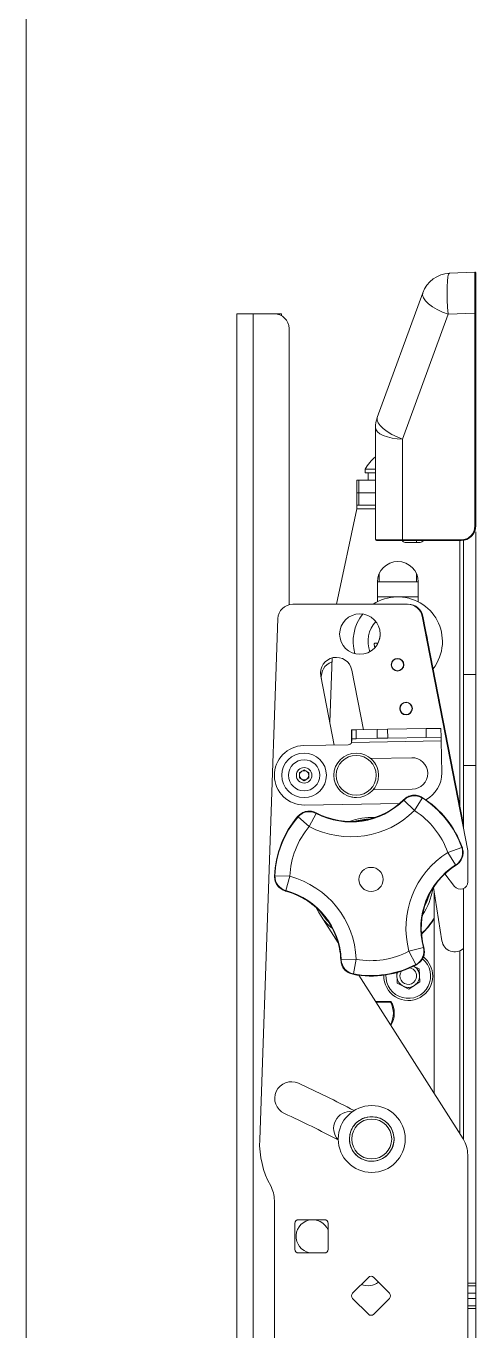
# Model space of a CAD drawing. Extents: x -382 to 1420, y -377 to 265.
# Drawn here: x -148.57 to -144.79, y 20.09 to 31.05 of the extents above; entities that cross this region are included whole.
import ezdxf

# ---------------------------------------------------------------- set-up
doc = ezdxf.new("R2010")
doc.units = 0
doc.header["$MEASUREMENT"] = 0
for name, color, linetype in [('AV-Detl-Obje-Brkt', 202, 'CONTINUOUS'), ('AV-Detl-Obje-Mont', 232, 'CONTINUOUS'), ('PDF_レイヤー 1', 7, 'CONTINUOUS')]:
    doc.layers.add(name, color=color, linetype=linetype)

msp = doc.modelspace()

# ---------------------------------------------------------------- linework, layer by layer
at = {"layer": 'AV-Detl-Obje-Brkt', "linetype": 'Continuous', "lineweight": 15}
for p, q in [((-146.65978, 28.63055), (-146.79554, 28.63055)), ((-146.79554, 12.14083), (-146.79554, 28.63055)), ((-146.48324, 28.63055), (-146.65978, 28.63055)), ((-146.65978, 12.14083), (-146.65978, 28.63055)), ((-146.48324, 28.63055), (-146.42043, 28.63055)), ((-146.42043, 28.61361), (-146.42043, 28.63055)), ((-146.35832, 28.50562), (-146.35832, 26.18617))]:
    msp.add_line(p, q, dxfattribs=at)
msp.add_arc((-146.48324, 28.50562), 0.12492, 0, 90, dxfattribs=at)
at = {"layer": 'AV-Detl-Obje-Mont', "linetype": 'Continuous', "lineweight": 15}
for p, q in [((-145.10816, 28.94663), (-145.10868, 28.94638)), ((-145.01113, 28.9709), (-144.79667, 28.98027)), ((-144.78852, 28.97246), (-144.78852, 28.63885)), ((-145.61668, 27.75812), (-145.23501, 28.80675)), ((-145.02201, 28.62605), (-145.40368, 27.57742)), ((-144.79701, 28.63587), (-145.02201, 28.62605)), ((-144.79701, 26.84781), (-144.79701, 28.63587)), ((-144.78852, 28.63885), (-144.78852, 26.85079)), ((-145.63175, 26.73367), (-145.63175, 27.67267)), ((-145.40368, 27.57742), (-145.40368, 26.7307)), ((-145.71769, 27.32507), (-145.71769, 27.29409)), ((-145.71769, 27.32507), (-145.63175, 27.32507)), ((-145.71769, 27.29409), (-145.63175, 27.29409)), ((-145.69421, 27.29409), (-145.69421, 27.23163)), ((-145.7879, 27.12709), (-145.7879, 27.23163)), ((-145.7879, 27.23163), (-145.77116, 27.23163)), ((-145.77116, 27.23163), (-145.77116, 27.12709)), ((-145.63175, 27.23163), (-145.77116, 27.23163)), ((-145.7879, 27.12707), (-145.78788, 27.12709)), ((-145.7879, 27.02248), (-145.7879, 27.12707)), ((-145.78788, 27.12709), (-145.77116, 27.12709)), ((-145.77116, 27.12709), (-145.77116, 27.02256)), ((-145.63175, 27.12709), (-145.77116, 27.12709)), ((-145.95819, 26.19017), (-145.7879, 26.99133)), ((-145.78788, 27.02256), (-145.7879, 27.02248)), ((-145.7879, 27.02248), (-145.7879, 26.99133)), ((-145.7879, 26.99133), (-145.63175, 26.99133)), ((-145.77116, 27.02256), (-145.78788, 27.02256)), ((-145.63175, 27.02256), (-145.77116, 27.02256)), ((-144.78852, 26.8001), (-144.78852, 25.60051)), ((-145.403, 26.72587), (-145.62394, 26.72587)), ((-145.40368, 26.7307), (-144.91413, 26.7307)), ((-144.91345, 26.72587), (-145.403, 26.72587)), ((-145.3819, 26.71025), (-145.25698, 26.71025)), ((-145.28821, 26.71025), (-145.28821, 26.72587)), ((-144.92429, 26.72587), (-144.92429, 24.49934)), ((-144.89306, 26.72754), (-144.89306, 25.60051)), ((-145.60052, 26.44942), (-145.60052, 26.37756)), ((-145.28821, 26.37756), (-145.28821, 26.44942)), ((-145.61626, 26.37756), (-145.27247, 26.37756)), ((-145.61626, 26.37756), (-145.61626, 26.21089)), ((-145.27247, 26.21089), (-145.27247, 26.37756)), ((-145.61626, 26.25264), (-145.27247, 26.25264)), ((-146.32695, 26.19017), (-145.36229, 26.19017)), ((-145.23967, 26.08909), (-144.85711, 24.12098)), ((-145.2333, 26.08909), (-144.89306, 24.33867)), ((-146.60467, 21.69166), (-146.45179, 26.06961)), ((-145.59303, 25.92564), (-145.60006, 25.88981)), ((-145.64269, 25.85299), (-145.63718, 25.8252)), ((-145.61136, 25.8622), (-145.63181, 25.86418)), ((-145.61728, 25.85167), (-145.61861, 25.86291)), ((-145.61626, 25.86268), (-145.61626, 25.85337)), ((-145.99715, 25.73931), (-146.01594, 25.20126)), ((-146.09086, 25.58669), (-145.97833, 25.00779)), ((-146.08733, 25.58263), (-146.07642, 25.63394)), ((-145.73364, 25.13692), (-145.83089, 25.63723)), ((-144.89306, 25.60051), (-144.78852, 25.60051)), ((-144.89306, 25.60051), (-144.89306, 24.83562)), ((-144.78852, 25.60051), (-144.78852, 24.83562)), ((-145.83174, 25.13524), (-145.79515, 25.13587)), ((-145.83046, 25.0606), (-145.83174, 25.13524)), ((-145.61851, 25.1389), (-145.79515, 25.13587)), ((-145.79387, 25.06123), (-145.79515, 25.13587)), ((-145.61851, 25.1389), (-145.53019, 25.14041)), ((-145.61723, 25.06426), (-145.61851, 25.1389)), ((-145.20722, 25.14595), (-145.53019, 25.14041)), ((-145.52891, 25.06577), (-145.53019, 25.14041)), ((-145.20722, 25.14595), (-145.08231, 25.14809)), ((-145.20594, 25.07131), (-145.20722, 25.14595)), ((-145.08103, 25.07345), (-145.08231, 25.14809)), ((-145.86082, 25.0098), (-146.23553, 25.00338)), ((-145.0805, 25.04222), (-145.8324, 25.02933)), ((-145.79387, 25.06123), (-145.83046, 25.0606)), ((-145.61723, 25.06426), (-145.79387, 25.06123)), ((-145.52891, 25.06577), (-145.61723, 25.06426)), ((-145.52891, 25.06577), (-145.20594, 25.07131)), ((-145.08103, 25.07345), (-145.20594, 25.07131)), ((-145.08103, 25.07345), (-145.0805, 25.04222)), ((-145.07589, 24.77338), (-145.0805, 25.04222)), ((-145.32797, 24.9015), (-145.67179, 24.8956)), ((-146.27022, 24.77607), (-146.23125, 24.79858)), ((-146.27022, 24.73107), (-146.27022, 24.77607)), ((-146.23125, 24.79858), (-146.19227, 24.77607)), ((-146.19227, 24.77607), (-146.19227, 24.73107)), ((-145.6293, 24.83768), (-145.63986, 24.85764)), ((-144.89306, 24.83562), (-144.78852, 24.83562)), ((-144.89306, 24.30594), (-144.89306, 24.83562)), ((-144.78852, 20.48793), (-144.78852, 24.83562)), ((-146.23125, 24.70857), (-146.27022, 24.73107)), ((-146.19227, 24.73107), (-146.23125, 24.70857)), ((-145.858, 24.57881), (-145.811, 24.56696)), ((-145.811, 24.56696), (-145.79113, 24.56842)), ((-145.65223, 24.63106), (-145.32343, 24.6367)), ((-145.23874, 24.56249), (-145.3053, 24.4568)), ((-146.22696, 24.50376), (-145.42942, 24.51744)), ((-145.39348, 24.54526), (-145.39445, 24.55002)), ((-145.39348, 24.54526), (-145.3053, 24.4568)), ((-146.18773, 24.32306), (-146.28262, 24.40428)), ((-146.12972, 24.43367), (-146.18773, 24.32306)), ((-146.13021, 24.4385), (-146.12972, 24.43367)), ((-145.73156, 24.37489), (-145.75783, 24.37086)), ((-145.73156, 24.37498), (-145.73156, 24.37489)), ((-144.90753, 24.14786), (-145.02532, 24.1063)), ((-144.85711, 24.12098), (-144.85711, 23.85857)), ((-144.95853, 24.00075), (-145.02532, 24.1063)), ((-146.35129, 23.90533), (-146.4761, 23.91013)), ((-146.35129, 23.90533), (-146.3838, 23.78474)), ((-145.04949, 23.92528), (-144.96912, 23.82055)), ((-144.9541, 23.99876), (-144.95853, 24.00075)), ((-146.3838, 23.78474), (-146.38744, 23.78152)), ((-145.14492, 23.81175), (-145.07375, 23.36238)), ((-144.89306, 21.69364), (-144.89306, 23.80201)), ((-145.13833, 22.07878), (-145.13833, 23.77012)), ((-146.10739, 23.5999), (-146.13319, 23.64527)), ((-145.94583, 23.3463), (-146.10739, 23.5999)), ((-146.06809, 23.57829), (-146.05064, 23.55645)), ((-145.23001, 23.30736), (-145.35071, 23.27522)), ((-145.35071, 23.27522), (-145.29246, 23.16473)), ((-145.23001, 23.30736), (-145.22541, 23.30581)), ((-144.92429, 23.27877), (-144.92429, 21.7428)), ((-145.92299, 23.20009), (-145.91905, 23.20293)), ((-145.79425, 23.20799), (-145.91905, 23.20293)), ((-145.79425, 23.20799), (-145.81714, 23.08521)), ((-145.26488, 23.12688), (-145.3114, 23.15055)), ((-145.25909, 23.0174), (-145.26488, 23.12688)), ((-144.89623, 21.69876), (-145.77241, 23.07408)), ((-145.45343, 23.09666), (-145.4487, 23.00737)), ((-145.351, 22.95765), (-145.25909, 23.0174)), ((-145.4487, 23.00737), (-145.351, 22.95765)), ((-145.5018, 22.85476), (-145.63268, 22.85476)), ((-145.6287, 22.84851), (-145.50682, 22.84851)), ((-145.50682, 22.84851), (-145.51059, 22.85476)), ((-145.50682, 22.66113), (-145.50933, 22.66113)), ((-145.50535, 22.65488), (-145.5018, 22.65488)), ((-144.85711, 21.56452), (-144.85711, 17.6731)), ((-146.48109, 15.78654), (-146.48109, 21.18328)), ((-146.3087, 20.98967), (-146.3087, 20.7723)), ((-146.0601, 21.0209), (-146.27747, 21.0209)), ((-146.02887, 20.7723), (-146.02887, 20.98967)), ((-146.27747, 20.74107), (-146.0601, 20.74107)), ((-145.69118, 20.53588), (-145.82368, 20.40338)), ((-145.51452, 20.40338), (-145.64702, 20.53588)), ((-144.85711, 20.48793), (-144.78852, 20.48793)), ((-144.78852, 20.46584), (-144.85711, 20.46584)), ((-144.85711, 20.40338), (-144.78852, 20.40338)), ((-144.78852, 20.48793), (-144.78852, 20.46584)), ((-144.78852, 20.40338), (-144.78852, 20.46584)), ((-144.78852, 20.40338), (-144.78852, 20.35922)), ((-145.82368, 20.35922), (-145.69118, 20.22672)), ((-145.64702, 20.22672), (-145.51452, 20.35922)), ((-144.78852, 20.35922), (-144.85711, 20.35922)), ((-144.85711, 20.29675), (-144.78852, 20.29675)), ((-144.78852, 20.29675), (-144.78852, 20.35922)), ((-144.78852, 20.29675), (-144.78852, 20.27467)), ((-144.78852, 20.27467), (-144.85711, 20.27467)), ((-144.78852, 15.92698), (-144.78852, 20.27467))]:
    msp.add_line(p, q, dxfattribs=at)
at = {"layer": 'AV-Detl-Obje-Mont', "linetype": 'Continuous', "lineweight": 15, "flags": 128}
for points in [[(-145.01113, 28.9709), (-145.01758, 28.96317), (-145.02299, 28.94103), (-145.02705, 28.90581), (-145.02951, 28.85959), (-145.03022, 28.80513), (-145.02915, 28.74568), (-145.02636, 28.68478), (-145.02201, 28.62605)], [(-145.23501, 28.80675), (-145.23689, 28.78667), (-145.22911, 28.76392), (-145.21198, 28.73943), (-145.18621, 28.71419), (-145.15284, 28.68925), (-145.11324, 28.66562), (-145.06903, 28.64426), (-145.02201, 28.62605)], [(-145.61668, 27.75812), (-145.61856, 27.73804), (-145.61078, 27.71529), (-145.59365, 27.6908), (-145.56788, 27.66557), (-145.53451, 27.64063), (-145.49491, 27.61699), (-145.4507, 27.59563), (-145.40368, 27.57742)], [(-145.63175, 27.67267), (-145.62746, 27.65504), (-145.61476, 27.63801), (-145.59407, 27.62218), (-145.56611, 27.60807), (-145.53183, 27.59618), (-145.49241, 27.58692), (-145.4492, 27.58059), (-145.40368, 27.57742)], [(-145.19489, 25.89146), (-145.19729, 25.91498), (-145.20796, 25.95872)], [(-145.23982, 24.56794), (-145.23905, 24.56405), (-145.23874, 24.56249)], [(-146.28262, 24.40428), (-146.28279, 24.40586), (-146.2832, 24.40981)], [(-145.79826, 24.36699), (-145.73089, 24.38), (-145.6903, 24.38336)], [(-145.79322, 24.36733), (-145.74383, 24.37729), (-145.69521, 24.38219)], [(-144.90753, 24.14786), (-144.90608, 24.14722), (-144.90245, 24.1456)], [(-146.48028, 23.90647), (-146.47729, 23.90909), (-146.4761, 23.91013)], [(-145.182, 23.74704), (-145.19402, 23.70879), (-145.22182, 23.64536)], [(-145.18423, 23.7425), (-145.2003, 23.69475), (-145.22037, 23.6502)], [(-145.20911, 23.68394), (-145.20544, 23.6928), (-145.19887, 23.71008)], [(-146.02985, 23.52753), (-146.06316, 23.56531), (-146.0917, 23.60495)], [(-146.03745, 23.53558), (-146.08934, 23.60145), (-146.09147, 23.6047)], [(-145.99397, 23.46748), (-146.02426, 23.49331), (-146.0697, 23.54073)], [(-145.2872, 23.16294), (-145.29096, 23.16422), (-145.29246, 23.16473)], [(-145.81714, 23.08521), (-145.81842, 23.08427), (-145.82164, 23.08194)]]:
    msp.add_lwpolyline(points, dxfattribs=at)
at = {"layer": 'AV-Detl-Obje-Mont', "linetype": 'Continuous', "lineweight": 15}
for centre, radius in [((-145.76279, 25.94033), 0.17039), ((-145.44696, 25.68245), 0.05322), ((-145.44696, 25.68245), 0.05037), ((-145.37545, 25.31457), 0.05322), ((-145.37545, 25.31457), 0.05037), ((-146.23125, 24.75357), 0.18738), ((-146.23125, 24.75357), 0.13092), ((-145.79402, 24.75357), 0.18738), ((-145.79402, 24.75357), 0.1674), ((-146.23125, 24.75357), 0.06546), ((-145.6691, 23.87912), 0.10144), ((-145.6634, 21.69853), 0.28107), ((-145.6634, 21.69853), 0.18738), ((-145.6634, 21.69853), 0.1674)]:
    msp.add_circle(centre, radius, dxfattribs=at)
for centre, radius, start, end in [((-145.00023, 28.7213), 0.24984, 92.5, 160), ((-144.79633, 28.97246), 0.00781, 0, 92.5), ((-144.79499, 28.64371), 0.0081, 255.580361, 323.06758), ((-145.3819, 27.67267), 0.24984, 160, 180), ((-145.44436, 27.18487), 0.30719, 127.589221, 152.845738), ((-144.91413, 26.84781), 0.11711, 270, 0), ((-144.91345, 26.85079), 0.12492, 270, 0), ((-144.79499, 26.85565), 0.0081, 255.580361, 323.06758), ((-145.62394, 26.73367), 0.00781, 180, 270), ((-145.3819, 26.74148), 0.03123, 210, 270), ((-145.39248, 26.72981), 0.01123, 175.476084, 200.558945), ((-145.25698, 26.74148), 0.03123, 270, 330), ((-144.90293, 26.72981), 0.01123, 175.476084, 200.558945), ((-145.44436, 26.37756), 0.17189, 0, 180), ((-145.44436, 25.87787), 0.37477, 356.131061, 123.55731), ((-146.32695, 26.06525), 0.12492, 90, 178), ((-145.44436, 25.87787), 0.37477, 141.903345, 195.90072), ((-145.36229, 26.06525), 0.12492, 11, 90), ((-145.35593, 26.06525), 0.12492, 11, 90), ((-145.44436, 25.87787), 0.24984, 137.695757, 200.108309), ((-145.63277, 25.85424), 0.00999, 84.465327, 187.149386), ((-145.44436, 25.87787), 0.37477, 322.328066, 356.131061), ((-145.96087, 25.61196), 0.13242, 11, 191), ((-145.95492, 25.5813), 0.13242, 109.124001, 191), ((-146.23125, 24.75357), 0.24984, 90.982261, 270.982261), ((-145.86136, 25.04103), 0.03123, 270.982261, 338.002871), ((-145.3257, 24.7691), 0.13242, 270.982261, 90.982261), ((-146.23125, 24.75357), 0.03898, 120, 180), ((-146.23125, 24.75357), 0.03898, 60, 120), ((-146.23125, 24.75357), 0.03898, 0, 60), ((-145.3257, 24.7691), 0.24984, 297.75205, 0.982261), ((-146.23125, 24.75357), 0.03898, 180, 240), ((-146.23125, 24.75357), 0.03898, 240, 300), ((-146.23125, 24.75357), 0.03898, 300, 0), ((-145.30529, 24.45675), 0.12495, 57.814738, 134.895874), ((-145.6691, 23.87912), 0.81164, 19.167329, 58.068887), ((-145.6691, 23.87912), 0.80759, 19.436992, 57.799223), ((-146.18772, 24.32301), 0.12495, 62.340341, 139.421478), ((-145.83757, 24.99072), 0.75391, 242.324827, 314.911389), ((-145.83757, 24.99072), 0.62497, 242.079257, 315.156959), ((-145.83757, 24.99072), 0.62901, 242.324827, 314.911389), ((-145.6691, 23.87912), 0.68269, 19.436992, 57.799223), ((-145.6691, 23.87912), 0.81164, 139.167329, 178.068887), ((-145.6691, 23.87912), 0.80759, 139.436992, 177.799223), ((-145.6691, 23.87912), 0.51968, 86.741968, 110.494248), ((-145.6691, 23.87912), 0.50718, 91.120426, 106.115789), ((-145.6691, 23.87912), 0.68269, 139.436992, 177.799223), ((-145.02537, 24.10631), 0.12495, 302.340341, 19.421478), ((-144.62218, 23.46922), 0.75391, 122.324827, 194.911389), ((-146.35124, 23.90537), 0.12495, 177.814738, 254.895874), ((-146.54754, 23.17741), 0.75391, 2.324827, 74.911389), ((-144.62218, 23.46922), 0.62901, 122.324827, 194.911389), ((-144.62218, 23.46922), 0.62497, 122.079257, 195.156959), ((-146.54754, 23.17741), 0.62901, 2.324827, 74.911389), ((-145.6691, 23.87912), 0.52439, 325.517097, 351.345751), ((-144.91957, 23.85857), 0.06246, 217.5, 0), ((-146.54754, 23.17741), 0.62496, 38.618108, 75.156959), ((-146.54754, 23.17741), 0.62497, 2.079257, 75.156959), ((-145.6691, 23.87912), 0.50469, 212.409084, 224.827132), ((-146.54754, 23.17741), 0.62496, 2.079257, 38.618108), ((-145.6691, 23.87912), 0.62211, 312.917271, 328.558444), ((-145.6691, 23.87912), 0.62461, 312.734693, 328.185575), ((-144.9661, 23.37943), 0.10899, 189, 312.077804), ((-145.6691, 23.87912), 0.68269, 259.436992, 297.799223), ((-145.35076, 23.27524), 0.12495, 297.814738, 14.895874), ((-145.79421, 23.20803), 0.12495, 182.340341, 259.421478), ((-145.6691, 23.87912), 0.81164, 259.167329, 298.068887), ((-145.6691, 23.87912), 0.80759, 259.436992, 297.799223), ((-145.35679, 23.06712), 0.18738, 176.919922, 50.740064), ((-145.35679, 23.06712), 0.07016, 343.785958, 78.607985), ((-145.35679, 23.06712), 0.09494, 343.785958, 61.464598), ((-145.35679, 23.06712), 0.20541, 0, 51.558957), ((-145.35679, 23.06712), 0.20541, 177.923533, 0), ((-145.35679, 23.06712), 0.09494, 160.610424, 343.785958), ((-145.35679, 23.06712), 0.07016, 143.467037, 343.785958), ((-145.6691, 22.75482), 0.18738, 330, 30), ((-145.6691, 22.75482), 0.19488, 329.148114, 30.851886), ((-146.33828, 22.04026), 0.13991, 65.312814, 245.312814), ((-150.51232, 12.95991), 10.13368, 62.36279, 65.312814), ((-145.84384, 21.78931), 0.13991, 82.533681, 224.046622), ((-150.51232, 12.95991), 9.85385, 62.38236, 65.312814), ((-145.8556, 21.6655), 0.74953, 178, 208.850116), ((-145.10695, 21.56452), 0.24984, 0, 32.5), ((-146.73094, 21.18328), 0.24984, 0, 28.850116), ((-146.27747, 20.98967), 0.03123, 90, 180), ((-146.15884, 20.88098), 0.13991, 21.735029, 269.488017), ((-146.0601, 20.98967), 0.03123, 0, 90), ((-146.27747, 20.7723), 0.03123, 180, 270), ((-146.0601, 20.7723), 0.03123, 270, 0), ((-145.6691, 20.5138), 0.03123, 45, 135), ((-145.8016, 20.3813), 0.03123, 135, 225), ((-145.69223, 20.60545), 0.13991, 245.910558, 307.929458), ((-145.5366, 20.3813), 0.03123, 315, 45), ((-145.6691, 20.2488), 0.03123, 225, 315)]:
    msp.add_arc(centre, radius, start, end, dxfattribs=at)
for centre, major_axis, ratio, start_param, end_param in [((-144.79633, 28.7302), (-0.00034, 0.25007), 0.00349269, 0.00014773, 1.95756689), ((-145.3819, 26.73367), (0.24984, 0), 0.01195886, 3.14159265, 4.62512252)]:
    msp.add_ellipse(centre, major_axis=major_axis, ratio=ratio, start_param=start_param, end_param=end_param, dxfattribs=at)
for points in [[(-145.8324, 25.02933), (-145.83243, 25.04321), (-145.83249, 25.07096), (-145.83247, 25.10596), (-145.83227, 25.13046), (-145.83191, 25.13365), (-145.83174, 25.13524)], [(-145.8324, 25.02933), (-145.83226, 25.03343), (-145.83199, 25.04162), (-145.83155, 25.05195), (-145.83105, 25.05918), (-145.83065, 25.06013), (-145.83046, 25.0606)]]:
    msp.add_open_spline(points, degree=3, dxfattribs=at)
for points, knots in [([(-145.23982, 24.56794), (-145.25248, 24.57421), (-145.27781, 24.58674), (-145.32077, 24.58809), (-145.36207, 24.57682), (-145.3837, 24.55892), (-145.39445, 24.55002)], [0, 0, 0, 0, 0.2507481, 0.50150127, 0.75222719, 1, 1, 1, 1]), ([(-146.13021, 24.4385), (-146.14328, 24.44387), (-146.16942, 24.4546), (-146.21237, 24.45294), (-146.25278, 24.43881), (-146.2731, 24.41944), (-146.2832, 24.40981)], [0, 0, 0, 0, 0.2507481, 0.50150127, 0.75222719, 1, 1, 1, 1]), ([(-144.9541, 23.99876), (-144.94292, 24.00739), (-144.92056, 24.02466), (-144.90051, 24.06269), (-144.89255, 24.10475), (-144.89917, 24.13204), (-144.90245, 24.1456)], [0, 0, 0, 0, 0.2507481, 0.50150127, 0.75222719, 1, 1, 1, 1]), ([(-146.48028, 23.90647), (-146.47937, 23.89237), (-146.47757, 23.86417), (-146.45725, 23.82629), (-146.42684, 23.79616), (-146.40052, 23.78638), (-146.38744, 23.78152)], [0, 0, 0, 0, 0.2507481, 0.50150127, 0.75222719, 1, 1, 1, 1]), ([(-145.2872, 23.16294), (-145.27544, 23.17077), (-145.25192, 23.18644), (-145.22927, 23.22297), (-145.21838, 23.26437), (-145.22308, 23.29205), (-145.22541, 23.30581)], [0, 0, 0, 0, 0.2507481, 0.50150127, 0.75222719, 1, 1, 1, 1]), ([(-145.92299, 23.20009), (-145.9211, 23.18609), (-145.91732, 23.15809), (-145.89441, 23.12172), (-145.86197, 23.09379), (-145.83503, 23.08587), (-145.82164, 23.08194)], [0, 0, 0, 0, 0.2507481, 0.50150127, 0.75222719, 1, 1, 1, 1]), ([(-145.6654, 21.8859), (-145.68591, 21.88371), (-145.72692, 21.87932), (-145.78155, 21.84807), (-145.82411, 21.80176), (-145.84924, 21.74273), (-145.85322, 21.67924), (-145.83682, 21.61931), (-145.8024, 21.56781), (-145.7521, 21.52935), (-145.69103, 21.50956), (-145.62776, 21.51114), (-145.56956, 21.53253), (-145.52094, 21.57151), (-145.48694, 21.62532), (-145.47278, 21.68783), (-145.47986, 21.75022), (-145.50601, 21.80627), (-145.54917, 21.85128), (-145.60472, 21.88098), (-145.64585, 21.88431), (-145.6654, 21.8859)], [0, 0, 0, 0, 0.05200454, 0.10395528, 0.15731926, 0.21193164, 0.26492697, 0.31591542, 0.36765036, 0.42165927, 0.47604064, 0.52837413, 0.57947101, 0.63180444, 0.68613419, 0.74020548, 0.79190845, 0.84292309, 0.89589004, 0.95048989, 1, 1, 1, 1])]:
    msp.add_open_spline(points, degree=3, knots=knots, dxfattribs=at)
at = {"layer": 'PDF_レイヤー 1', "lineweight": 0}
msp.add_lwpolyline([(-148.5665, 72.97467), (-148.5665, -92.36482)], dxfattribs=at)

doc.saveas('drawing.dxf')
